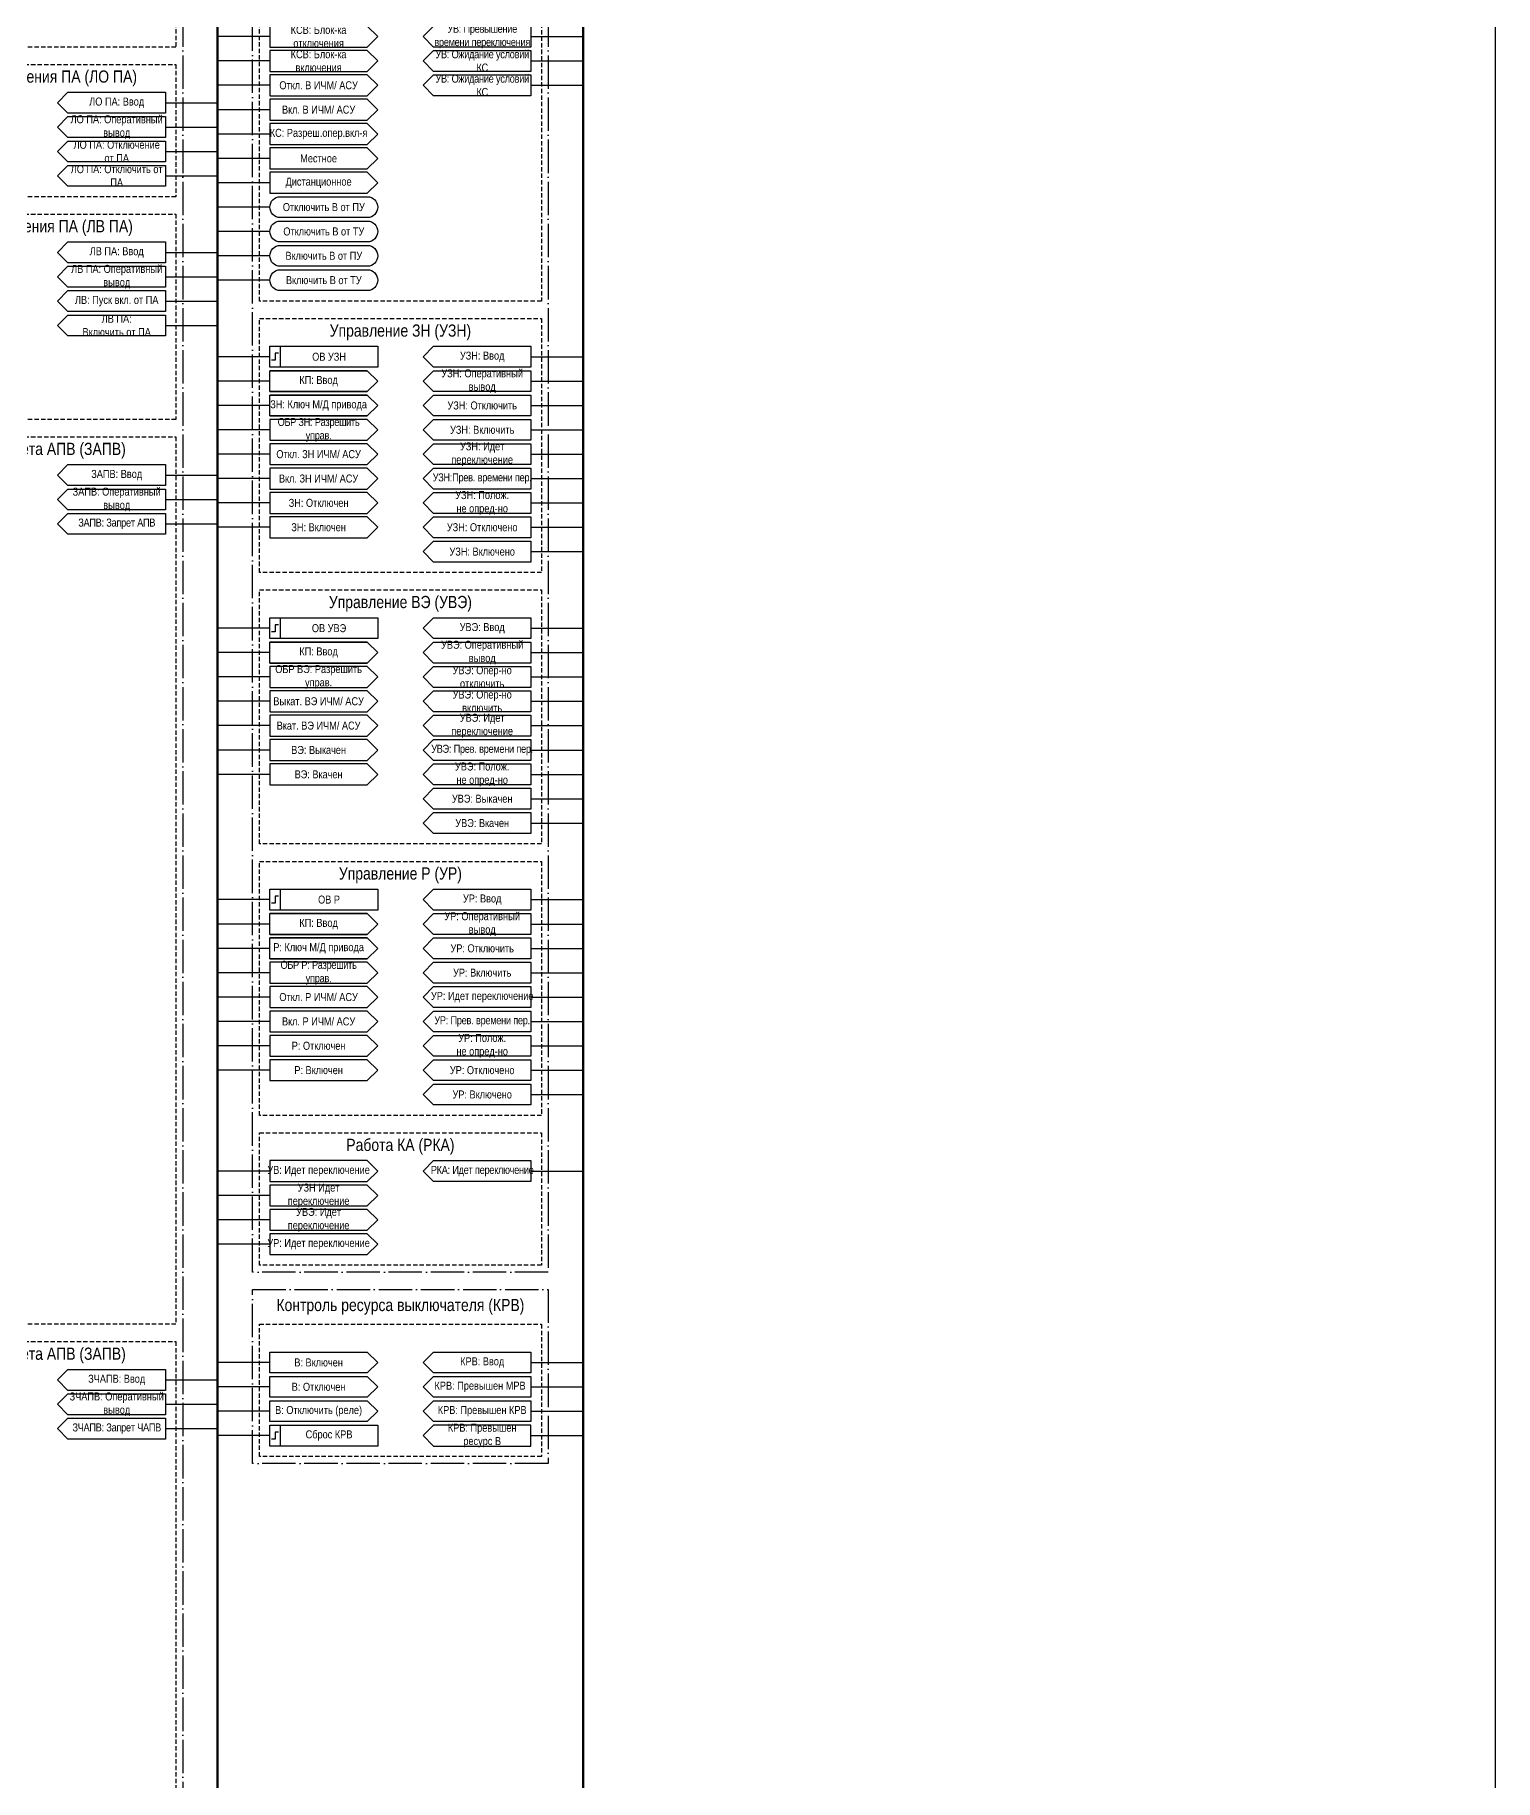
# Model space of a CAD drawing. Header units: millimetres. Extents: x -32357 to 1150, y -489 to 2440.
# Drawn here: x -27976 to -27556, y -9 to 492 of the extents above; entities that cross this region are included whole.
import ezdxf

# ---------------------------------------------------------------- set-up
doc = ezdxf.new("R2010")
doc.units = ezdxf.units.MM
doc.linetypes.add('ACAD_ISO04W100', pattern=[30, 24, -3, 0, -3])
doc.linetypes.add('штриховая2', pattern=[0.375, 0.25, -0.125])
doc.layers.add('TEXT', color=7, linetype='Continuous', lineweight=25)
doc.styles.add('2.5_Gost_RD', font='ARIALN.TTF', dxfattribs={"height": 2.5})
doc.styles.add('3.5_Gost_RD', font='ARIALN.TTF', dxfattribs={"height": 3.5})

msp = doc.modelspace()

# ---------------------------------------------------------------- linework, layer by layer
at = {"lineweight": 100, "ltscale": 100}
for p, q in [((-27923, 782), (-27923, -216)), ((-27818, 782), (-27818, -216))]:
    msp.add_line(p, q, dxfattribs=at)
at = {"ltscale": 100}
for p, q in [((-27908, 492), (-27923, 492)), ((-27833, 492), (-27818, 492)), ((-27908, 485), (-27923, 485)), ((-27833, 485), (-27818, 485)), ((-27908, 478), (-27923, 478)), ((-27833, 478), (-27818, 478)), ((-27938, 473), (-27923, 473)), ((-27908, 471), (-27923, 471)), ((-27938, 466), (-27923, 466)), ((-27908, 464), (-27923, 464)), ((-27938, 459), (-27923, 459)), ((-27908, 457), (-27923, 457)), ((-27938, 452), (-27923, 452)), ((-27908, 450), (-27923, 450)), ((-27908, 443), (-27923, 443)), ((-27908, 436), (-27923, 436)), ((-27938, 430), (-27923, 430)), ((-27908, 429), (-27923, 429)), ((-27938, 423), (-27923, 423)), ((-27908, 422), (-27923, 422)), ((-27966, 419), (-27938, 419)), ((-27938, 413), (-27966, 413)), ((-27966, 412), (-27938, 412)), ((-27938, 416), (-27923, 416)), ((-27938, 409), (-27923, 409)), ((-27938, 406), (-27966, 406)), ((-27908, 400), (-27923, 400)), ((-27833, 400), (-27818, 400)), ((-27908, 393), (-27923, 393)), ((-27833, 393), (-27818, 393)), ((-27908, 386), (-27923, 386)), ((-27833, 386), (-27818, 386)), ((-27908, 379), (-27923, 379)), ((-27833, 379), (-27818, 379)), ((-27908, 372), (-27923, 372)), ((-27833, 372), (-27818, 372)), ((-27833, 369), (-27861, 369)), ((-27938, 366), (-27923, 366)), ((-27908, 365), (-27923, 365)), ((-27833, 362), (-27861, 362)), ((-27833, 365), (-27818, 365)), ((-27938, 359), (-27923, 359)), ((-27908, 358), (-27923, 358)), ((-27833, 358), (-27818, 358)), ((-27938, 352), (-27923, 352)), ((-27833, 355), (-27861, 355)), ((-27908, 351), (-27923, 351)), ((-27833, 348), (-27861, 348)), ((-27833, 351), (-27818, 351)), ((-27833, 344), (-27818, 344)), ((-27833, 341), (-27861, 341)), ((-27908, 322), (-27923, 322)), ((-27833, 322), (-27818, 322)), ((-27908, 315), (-27923, 315)), ((-27833, 315), (-27818, 315)), ((-27908, 308), (-27923, 308)), ((-27833, 308), (-27818, 308)), ((-27908, 301), (-27923, 301)), ((-27833, 301), (-27818, 301)), ((-27908, 294), (-27923, 294)), ((-27833, 291), (-27861, 291)), ((-27833, 294), (-27818, 294)), ((-27908, 287), (-27923, 287)), ((-27833, 287), (-27818, 287)), ((-27833, 284), (-27861, 284)), ((-27908, 280), (-27923, 280)), ((-27833, 277), (-27861, 277)), ((-27833, 280), (-27818, 280)), ((-27833, 273), (-27818, 273)), ((-27833, 270), (-27861, 270)), ((-27833, 266), (-27818, 266)), ((-27833, 263), (-27861, 263)), ((-27908, 244), (-27923, 244)), ((-27833, 244), (-27818, 244)), ((-27908, 237), (-27923, 237)), ((-27833, 237), (-27818, 237)), ((-27908, 230), (-27923, 230)), ((-27833, 230), (-27818, 230)), ((-27908, 223), (-27923, 223)), ((-27833, 223), (-27818, 223)), ((-27908, 216), (-27923, 216)), ((-27833, 216), (-27818, 216)), ((-27833, 213), (-27861, 213)), ((-27908, 209), (-27923, 209)), ((-27833, 206), (-27861, 206)), ((-27833, 209), (-27818, 209)), ((-27908, 202), (-27923, 202)), ((-27833, 202), (-27818, 202)), ((-27833, 199), (-27861, 199)), ((-27908, 195), (-27923, 195)), ((-27833, 192), (-27861, 192)), ((-27833, 195), (-27818, 195)), ((-27833, 188), (-27818, 188)), ((-27833, 185), (-27861, 185)), ((-27908, 166), (-27923, 166)), ((-27833, 166), (-27818, 166)), ((-27908, 159), (-27923, 159)), ((-27908, 152), (-27923, 152)), ((-27908, 145), (-27923, 145)), ((-27908, 111), (-27923, 111)), ((-27833, 111), (-27818, 111)), ((-27938, 106), (-27923, 106)), ((-27908, 104), (-27923, 104)), ((-27833, 104), (-27818, 104)), ((-27938, 99), (-27923, 99)), ((-27908, 97), (-27923, 97)), ((-27833, 97), (-27818, 97)), ((-27938, 92), (-27923, 92)), ((-27908, 90), (-27923, 90)), ((-27833, 90), (-27818, 90))]:
    msp.add_line(p, q, dxfattribs=at)
for points in [[(-29040, 945), (-27556, 945), (-27556, -489), (-29040, -489)], [(-27908, 403), (-27877, 403), (-27877, 397), (-27908, 397)], [(-27908, 403), (-27905, 403), (-27905, 397), (-27908, 397)], [(-27908, 325), (-27877, 325), (-27877, 319), (-27908, 319)], [(-27908, 325), (-27905, 325), (-27905, 319), (-27908, 319)], [(-27908, 247), (-27877, 247), (-27877, 241), (-27908, 241)], [(-27908, 247), (-27905, 247), (-27905, 241), (-27908, 241)], [(-27880, 108), (-27908, 108), (-27908, 114), (-27880, 114), (-27877, 111)], [(-27864, 111), (-27861, 114), (-27833, 114), (-27833, 108), (-27861, 108)], [(-27880, 101), (-27908, 101), (-27908, 107), (-27880, 107), (-27877, 104)], [(-27861, 101), (-27864, 104), (-27861, 107), (-27833, 107), (-27833, 101)], [(-27880, 94), (-27908, 94), (-27908, 100), (-27880, 100), (-27877, 97)], [(-27864, 97), (-27861, 100), (-27833, 100), (-27833, 94), (-27861, 94)], [(-27908, 93), (-27905, 93), (-27905, 87), (-27908, 87)], [(-27908, 93), (-27877, 93), (-27877, 87), (-27908, 87)], [(-27861, 87), (-27833, 87), (-27833, 93), (-27861, 93), (-27864, 90)]]:
    msp.add_lwpolyline(points, close=True, dxfattribs=at)
at = {"color": 251, "linetype": 'ACAD_ISO04W100', "lineweight": 30, "ltscale": 0.4, "true_color": 0x58595b}
for points in [[(-28018, 777), (-27933, 777), (-27933, -140), (-28018, -140)], [(-27913, 777), (-27828, 777), (-27828, 137), (-27913, 137)], [(-27913, 132), (-27828, 132), (-27828, 82), (-27913, 82)]]:
    msp.add_lwpolyline(points, close=True, dxfattribs=at)
at = {"linetype": 'штриховая2', "ltscale": 5}
for points in [[(-28016, 751), (-27935, 751), (-27935, 489), (-28016, 489)], [(-27911, 552), (-27830, 552), (-27830, 416), (-27911, 416)], [(-28016, 484), (-27935, 484), (-27935, 446), (-28016, 446)], [(-28016, 441), (-27935, 441), (-27935, 382), (-28016, 382)], [(-27911, 411), (-27830, 411), (-27830, 338), (-27911, 338)], [(-28016, 377), (-27935, 377), (-27935, 122), (-28016, 122)], [(-27911, 333), (-27830, 333), (-27830, 260), (-27911, 260)], [(-27911, 255), (-27830, 255), (-27830, 182), (-27911, 182)], [(-27911, 177), (-27830, 177), (-27830, 139), (-27911, 139)], [(-27911, 122), (-27830, 122), (-27830, 84), (-27911, 84)], [(-28016, 117), (-27935, 117), (-27935, -138), (-28016, -138)]]:
    msp.add_lwpolyline(points, close=True, dxfattribs=at)
at = {"ltscale": 100}
for points in [[(-27864, 492), (-27861, 495), (-27833, 495), (-27833, 489), (-27861, 489), (-27864, 492)], [(-27864, 485), (-27861, 488), (-27833, 488), (-27833, 482), (-27861, 482), (-27864, 485)], [(-27864, 478), (-27861, 481), (-27833, 481), (-27833, 475), (-27861, 475), (-27864, 478)], [(-27969, 473), (-27966, 476), (-27938, 476), (-27938, 470), (-27966, 470), (-27969, 473)], [(-27969, 466), (-27966, 469), (-27938, 469), (-27938, 463), (-27966, 463), (-27969, 466)], [(-27969, 459), (-27966, 462), (-27938, 462), (-27938, 456), (-27966, 456), (-27969, 459)], [(-27969, 452), (-27966, 455), (-27938, 455), (-27938, 449), (-27966, 449), (-27969, 452)], [(-27969, 430), (-27966, 433), (-27938, 433), (-27938, 427), (-27966, 427), (-27969, 430)], [(-27969, 423), (-27966, 426), (-27938, 426), (-27938, 420), (-27966, 420), (-27969, 423)], [(-27969, 416), (-27966, 419), (-27938, 419), (-27938, 413), (-27966, 413), (-27969, 416)], [(-27969, 409), (-27966, 412), (-27938, 412), (-27938, 406), (-27966, 406), (-27969, 409)], [(-27864, 400), (-27861, 403), (-27833, 403), (-27833, 397), (-27861, 397), (-27864, 400)], [(-27864, 393), (-27861, 396), (-27833, 396), (-27833, 390), (-27861, 390), (-27864, 393)], [(-27864, 386), (-27861, 389), (-27833, 389), (-27833, 383), (-27861, 383), (-27864, 386)], [(-27864, 379), (-27861, 382), (-27833, 382), (-27833, 376), (-27861, 376), (-27864, 379)], [(-27864, 372), (-27861, 375), (-27833, 375), (-27833, 369), (-27861, 369), (-27864, 372)], [(-27969, 366), (-27966, 369), (-27938, 369), (-27938, 363), (-27966, 363), (-27969, 366)], [(-27864, 365), (-27861, 368), (-27833, 368), (-27833, 362), (-27861, 362), (-27864, 365)], [(-27969, 359), (-27966, 362), (-27938, 362), (-27938, 356), (-27966, 356), (-27969, 359)], [(-27864, 358), (-27861, 361), (-27833, 361), (-27833, 355), (-27861, 355), (-27864, 358)], [(-27969, 352), (-27966, 355), (-27938, 355), (-27938, 349), (-27966, 349), (-27969, 352)], [(-27864, 351), (-27861, 354), (-27833, 354), (-27833, 348), (-27861, 348), (-27864, 351)], [(-27864, 344), (-27861, 347), (-27833, 347), (-27833, 341), (-27861, 341), (-27864, 344)], [(-27864, 322), (-27861, 325), (-27833, 325), (-27833, 319), (-27861, 319), (-27864, 322)], [(-27864, 315), (-27861, 318), (-27833, 318), (-27833, 312), (-27861, 312), (-27864, 315)], [(-27864, 308), (-27861, 311), (-27833, 311), (-27833, 305), (-27861, 305), (-27864, 308)], [(-27864, 301), (-27861, 304), (-27833, 304), (-27833, 298), (-27861, 298), (-27864, 301)], [(-27864, 294), (-27861, 297), (-27833, 297), (-27833, 291), (-27861, 291), (-27864, 294)], [(-27864, 287), (-27861, 290), (-27833, 290), (-27833, 284), (-27861, 284), (-27864, 287)], [(-27864, 280), (-27861, 283), (-27833, 283), (-27833, 277), (-27861, 277), (-27864, 280)], [(-27864, 273), (-27861, 276), (-27833, 276), (-27833, 270), (-27861, 270), (-27864, 273)], [(-27864, 266), (-27861, 269), (-27833, 269), (-27833, 263), (-27861, 263), (-27864, 266)], [(-27864, 244), (-27861, 247), (-27833, 247), (-27833, 241), (-27861, 241), (-27864, 244)], [(-27864, 237), (-27861, 240), (-27833, 240), (-27833, 234), (-27861, 234), (-27864, 237)], [(-27864, 230), (-27861, 233), (-27833, 233), (-27833, 227), (-27861, 227), (-27864, 230)], [(-27864, 223), (-27861, 226), (-27833, 226), (-27833, 220), (-27861, 220), (-27864, 223)], [(-27864, 216), (-27861, 219), (-27833, 219), (-27833, 213), (-27861, 213), (-27864, 216)], [(-27864, 209), (-27861, 212), (-27833, 212), (-27833, 206), (-27861, 206), (-27864, 209)], [(-27864, 202), (-27861, 205), (-27833, 205), (-27833, 199), (-27861, 199), (-27864, 202)], [(-27864, 195), (-27861, 198), (-27833, 198), (-27833, 192), (-27861, 192), (-27864, 195)], [(-27864, 188), (-27861, 191), (-27833, 191), (-27833, 185), (-27861, 185), (-27864, 188)], [(-27864, 166), (-27861, 169), (-27833, 169), (-27833, 163), (-27861, 163), (-27864, 166)], [(-27969, 106), (-27966, 109), (-27938, 109), (-27938, 103), (-27966, 103), (-27969, 106)], [(-27969, 99), (-27966, 102), (-27938, 102), (-27938, 96), (-27966, 96), (-27969, 99)], [(-27969, 92), (-27966, 95), (-27938, 95), (-27938, 89), (-27966, 89), (-27969, 92)]]:
    msp.add_lwpolyline(points, dxfattribs=at)
for points in [[(-27905, 440, -1), (-27905, 446), (-27880, 446, -1), (-27880, 440)], [(-27905, 433, -1), (-27905, 439), (-27880, 439, -1), (-27880, 433)], [(-27905, 426, -1), (-27905, 432), (-27880, 432, -1), (-27880, 426)], [(-27905, 419, -1), (-27905, 425), (-27880, 425, -1), (-27880, 419)]]:
    msp.add_lwpolyline(points, format="xyb", close=True, dxfattribs=at)
at = {"lineweight": 30, "ltscale": 100}
for points in [[(-27905.5, 401), (-27906.5, 401), (-27906.5, 399), (-27907.5, 399)], [(-27905.5, 323), (-27906.5, 323), (-27906.5, 321), (-27907.5, 321)], [(-27905.5, 245), (-27906.5, 245), (-27906.5, 243), (-27907.5, 243)], [(-27905.5, 91), (-27906.5, 91), (-27906.5, 89), (-27907.5, 89)]]:
    msp.add_lwpolyline(points, dxfattribs=at)
at = {"layer": 'TEXT', "ltscale": 100}
for points in [[(-27908, 495), (-27908, 489), (-27880, 489), (-27877, 492), (-27880, 495)], [(-27908, 488), (-27908, 482), (-27880, 482), (-27877, 485), (-27880, 488)], [(-27908, 481), (-27908, 475), (-27880, 475), (-27877, 478), (-27880, 481)], [(-27908, 474), (-27908, 468), (-27880, 468), (-27877, 471), (-27880, 474)], [(-27908, 467), (-27908, 461), (-27880, 461), (-27877, 464), (-27880, 467)], [(-27908, 460), (-27908, 454), (-27880, 454), (-27877, 457), (-27880, 460)], [(-27908, 453), (-27908, 447), (-27880, 447), (-27877, 450), (-27880, 453)], [(-27908, 382), (-27908, 376), (-27880, 376), (-27877, 379), (-27880, 382)], [(-27908, 375), (-27908, 369), (-27880, 369), (-27877, 372), (-27880, 375)], [(-27908, 368), (-27908, 362), (-27880, 362), (-27877, 365), (-27880, 368)], [(-27908, 361), (-27908, 355), (-27880, 355), (-27877, 358), (-27880, 361)], [(-27908, 354), (-27908, 348), (-27880, 348), (-27877, 351), (-27880, 354)], [(-27908, 311), (-27908, 305), (-27880, 305), (-27877, 308), (-27880, 311)], [(-27908, 304), (-27908, 298), (-27880, 298), (-27877, 301), (-27880, 304)], [(-27908, 297), (-27908, 291), (-27880, 291), (-27877, 294), (-27880, 297)], [(-27908, 290), (-27908, 284), (-27880, 284), (-27877, 287), (-27880, 290)], [(-27908, 283), (-27908, 277), (-27880, 277), (-27877, 280), (-27880, 283)], [(-27908, 226), (-27908, 220), (-27880, 220), (-27877, 223), (-27880, 226)], [(-27908, 219), (-27908, 213), (-27880, 213), (-27877, 216), (-27880, 219)], [(-27908, 212), (-27908, 206), (-27880, 206), (-27877, 209), (-27880, 212)], [(-27908, 205), (-27908, 199), (-27880, 199), (-27877, 202), (-27880, 205)], [(-27908, 198), (-27908, 192), (-27880, 192), (-27877, 195), (-27880, 198)], [(-27908, 169), (-27908, 163), (-27880, 163), (-27877, 166), (-27880, 169)], [(-27908, 162), (-27908, 156), (-27880, 156), (-27877, 159), (-27880, 162)], [(-27908, 155), (-27908, 149), (-27880, 149), (-27877, 152), (-27880, 155)], [(-27908, 148), (-27908, 142), (-27880, 142), (-27877, 145), (-27880, 148)]]:
    msp.add_lwpolyline(points, close=True, dxfattribs=at)
for points in [[(-27908, 390), (-27880, 390), (-27877, 393), (-27880, 396), (-27908, 396), (-27880, 396), (-27877, 393), (-27880, 390), (-27908, 390), (-27908, 396)], [(-27908, 312), (-27880, 312), (-27877, 315), (-27880, 318), (-27908, 318), (-27880, 318), (-27877, 315), (-27880, 312), (-27908, 312), (-27908, 318)], [(-27908, 234), (-27880, 234), (-27877, 237), (-27880, 240), (-27908, 240), (-27880, 240), (-27877, 237), (-27880, 234), (-27908, 234), (-27908, 240)]]:
    msp.add_lwpolyline(points, dxfattribs=at)
at = {"layer": 'TEXT', "color": 3, "ltscale": 100}
for points in [[(-27908, 383), (-27880, 383), (-27877, 386), (-27880, 389), (-27908, 389), (-27880, 389), (-27877, 386), (-27880, 383), (-27908, 383), (-27908, 389)], [(-27908, 227), (-27880, 227), (-27877, 230), (-27880, 233), (-27908, 233), (-27880, 233), (-27877, 230), (-27880, 227), (-27908, 227), (-27908, 233)]]:
    msp.add_lwpolyline(points, dxfattribs=at)

# ---------------------------------------------------------------- texts
at = {"ltscale": 100, "char_height": 2.3, "attachment_point": 5, "style": '2.5_Gost_RD'}
for s, insert, width in [('{\\T0.95;УВ: Превышение времени переключения}', (-27847, 492), 28), ('{\\T0.95;УВ: Ожидание условий КС}', (-27847, 485), 28), ('{\\T0.95;УВ: Ожидание условий КС}', (-27847, 478), 28), ('ЛО ПА: Ввод', (-27952, 473), 28), ('ЛО ПА: Оперативный вывод', (-27952, 466), 28), ('ЛО ПА: Отключение от ПА', (-27952, 459), 28), ('ЛО ПА: Отключить от ПА', (-27952, 452), 28), ('ЛВ ПА: Ввод', (-27952, 430), 28), ('ЛВ ПА: Оперативный вывод', (-27952, 423), 28), ('ЛВ: Пуск вкл. от ПА', (-27952, 416), 28), ('ЛВ ПА: \\PВключить от ПА', (-27952, 409), 28), ('УЗН: Ввод', (-27847, 400), 28), ('УЗН: Оперативный вывод', (-27847, 393), 28), ('УЗН: Отключить', (-27847, 386), 28), ('УЗН: Включить', (-27847, 379), 28), ('УЗН: Идет переключение', (-27847, 372), 28), ('{\\T0.95;УЗН:Прев. времени пер.}', (-27847, 365), 28), ('УЗН: Полож. \\Pне опред-но', (-27847, 358), 28), ('ЗН: Отключен', (-27894, 358), 28), ('{\\T0.95;ЗАПВ: Запрет АПВ}', (-27952, 352), 28), ('ЗН: Включен', (-27894, 351), 28), ('УЗН: Отключено', (-27847, 351), 28), ('УЗН: Включено', (-27847, 344), 28), ('УВЭ: Ввод', (-27847, 322), 28), ('УВЭ: Оперативный вывод', (-27847, 315), 28), ('УВЭ: Опер-но отключить', (-27847, 308), 28), ('УВЭ: Опер-но \\Pвключить', (-27847, 301), 28), ('УВЭ: Идет переключение', (-27847, 294), 28), ('ВЭ: Выкачен', (-27894, 287), 28), ('{\\T0.95;УВЭ: Прев. времени пер.}', (-27847, 287), 28), ('ВЭ: Вкачен', (-27894, 280), 28), ('УВЭ: Полож. \\Pне опред-но', (-27847, 280), 28), ('УВЭ: Выкачен', (-27847, 273), 28), ('УВЭ: Вкачен', (-27847, 266), 28), ('УР: Ввод', (-27847, 244), 28), ('УР: Оперативный вывод', (-27847, 237), 28), ('УР: Отключить', (-27847, 230), 28), ('УР: Включить', (-27847, 223), 28), ('УР: Идет переключение', (-27847, 216), 28), ('{\\T0.95;УР: Прев. времени пер.}', (-27847, 209), 28), ('Р: Отключен', (-27894, 202), 28), ('УР: Полож. \\Pне опред-но', (-27847, 202), 28), ('Р: Включен', (-27894, 195), 28), ('УР: Отключено', (-27847, 195), 28), ('УР: Включено', (-27847, 188), 28), ('{\\T0.95;РКА: Идет переключение}', (-27847, 166), 28), ('В: Включен', (-27894, 111), 28), ('КРВ: Ввод', (-27847, 111), 28), ('КРВ: Превышен МРВ', (-27847.61, 104), 29.22), ('В: Отключен', (-27894, 104), 28), ('В: Отключить (реле)', (-27894, 97), 28), ('КРВ: Превышен КРВ', (-27847, 97), 28), ('{\\T0.95;ЗЧАПВ: Запрет ЧАПВ}', (-27952, 92), 28), ('Сброс КРВ', (-27891, 90), 28), ('КРВ: Превышен ресурс В', (-27847, 90), 28)]:
    msp.add_mtext(s, dxfattribs=dict(at, insert=insert, width=width))
at = {"color": 30, "ltscale": 100, "char_height": 3.5, "attachment_point": 5, "style": '3.5_Gost_RD'}
for s, insert, width in [('Логика отключения ПА (ЛО ПА)', (-27975.5, 480), 81), ('Логика включения ПА (ЛВ ПА)', (-27975.5, 437), 81), ('Управление ЗН (УЗН)', (-27870.5, 407), 81), ('Логика запрета АПВ (ЗАПВ)', (-27975.5, 373), 81), ('Управление ВЭ (УВЭ)', (-27870.5, 329), 81), ('Управление Р (УР)', (-27870.5, 251), 81), ('Работа КА (РКА)', (-27870.5, 173), 81), ('\\pt108.5;Контроль ресурса выключателя (КРВ)', (-27870.5, 127), 85), ('Логика запрета АПВ (ЗАПВ)', (-27975.5, 113), 81)]:
    msp.add_mtext(s, dxfattribs=dict(at, insert=insert, width=width))
at = {"color": 0, "ltscale": 100, "char_height": 2.3, "width": 28, "attachment_point": 5, "style": '2.5_Gost_RD'}
for s, insert in [('{\\C256;ОВ УЗН}', (-27891, 400)), ('{\\C256;ОВ УВЭ}', (-27891, 322)), ('{\\C256;ОВ Р}', (-27891, 244))]:
    msp.add_mtext(s, dxfattribs=dict(at, insert=insert))
at = {"layer": 'TEXT', "ltscale": 100, "char_height": 2.3, "attachment_point": 5, "style": '2.5_Gost_RD'}
for s, insert, width in [('КСВ: Блок-ка отключения', (-27894, 492), 28), ('КСВ: Блок-ка включения', (-27894, 485), 28), ('Откл. В ИЧМ/ АСУ', (-27894, 478), 28), ('Вкл. В ИЧМ/ АСУ', (-27894, 471), 28), ('КС: Разреш.опер.вкл-я', (-27894, 464), 28), ('Местное', (-27894, 457), 28), ('Дистанционное', (-27894, 450), 28), ('Отключить В от ПУ', (-27892.5, 443), 31), ('Отключить В от ТУ', (-27892.5, 436), 31), ('Включить В от ПУ', (-27892.5, 429), 31), ('Включить В от ТУ', (-27892.5, 422), 31), ('КП: Ввод', (-27894, 393), 28), ('{\\T0.95;ОБР ЗН: Разрешить управ.}', (-27894, 379), 28), ('Откл. ЗН ИЧМ/ АСУ', (-27894, 372), 28), ('ЗАПВ: Ввод', (-27952, 366), 28), ('Вкл. ЗН ИЧМ/ АСУ', (-27894, 365), 28), ('ЗАПВ: Оперативный вывод', (-27952, 359), 28), ('КП: Ввод', (-27894, 315), 28), ('ОБР ВЭ: Разрешить управ.', (-27894, 308), 28), ('Выкат. ВЭ ИЧМ/ АСУ', (-27894, 301), 28), ('Вкат. ВЭ ИЧМ/ АСУ', (-27894, 294), 28), ('КП: Ввод', (-27894, 237), 28), ('{\\T0.95;ОБР Р: Разрешить управ.}', (-27894, 223), 28), ('Откл. Р ИЧМ/ АСУ', (-27894, 216), 28), ('Вкл. Р ИЧМ/ АСУ', (-27894, 209), 28), ('УВ: Идет переключение', (-27894, 166), 28), ('УЗН Идет переключение', (-27894, 159), 28), ('УВЭ: Идет переключение', (-27894, 152), 28), ('УР: Идет переключение', (-27894, 145), 28), ('ЗЧАПВ: Ввод', (-27952, 106), 28), ('ЗЧАПВ: Оперативный вывод', (-27952, 99), 28)]:
    msp.add_mtext(s, dxfattribs=dict(at, insert=insert, width=width))
at = {"layer": 'TEXT', "color": 0, "ltscale": 100, "char_height": 2.3, "width": 28, "attachment_point": 5, "style": '2.5_Gost_RD'}
for s, insert in [('{\\C3;ЗН: Ключ М/Д привода}', (-27894, 386)), ('{\\C3;Р: Ключ М/Д привода}', (-27894, 230))]:
    msp.add_mtext(s, dxfattribs=dict(at, insert=insert))

doc.saveas('drawing.dxf')
